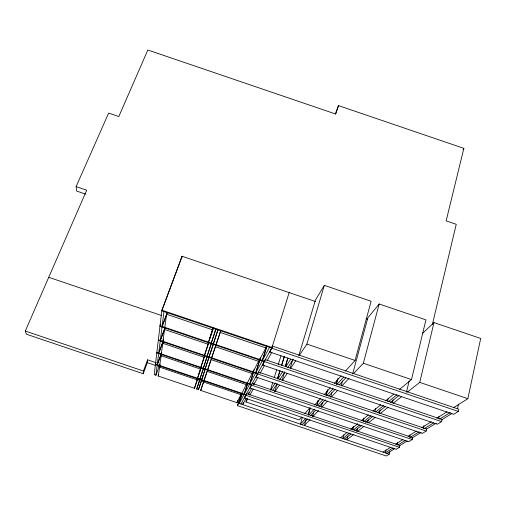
<?xml version="1.0" encoding="UTF-8"?>
<svg xmlns="http://www.w3.org/2000/svg" width="506" height="506" viewBox="0 0 506 506"><rect width="100%" height="100%" fill="white"/><g stroke="black" fill="none" stroke-linecap="round" stroke-linejoin="round"><path stroke-width="0.76" d="M432.339 324.586L456.248 224.297L446.159 220.863L463.857 148.347L338.463 105.596L335.769 114.059L147.828 49.999L118.815 116.544L108.638 113.085L76.121 186.6L86.703 190.199L25.3 331.044L26.426 334.213L143.223 373.744L143.419 371.024L147.569 359.836L155.778 362.619M143.223 373.744L147.328 362.669L147.569 359.836M315.346 301.481L182.027 256.232L161.895 310.184L154.197 374.668L155.899 375.243L159.384 365.686M155.899 375.243L157.189 365.104L161.231 354.042M158.65 353.574L157.239 364.662L161.73 352.454M160.25 340.93L158.707 353.093L163.008 341.373M163.969 311.563L162.091 326.408L167.284 312.385M197.795 378.608L194.462 388.298L158.169 376.015L159.934 365.585M161.484 354.219L159.611 365.465L160.149 363.997M161.186 353.934L163.191 341.752M164.823 327.338L166.607 314.258L212.311 329.748L208.529 342.145L213.387 328.078M181.667 258.534L182.027 256.232M453.465 407.747L467.848 398.69L480.7 338.457L433.971 322.588L422.504 333.429M457.506 408.747L458.499 404.161M270.615 349.956L269.957 352.056L453.642 414.313L458.373 411.429L458.847 409.24L272.702 346.148L240.938 404.028M441.624 421.631L442.092 419.544L265.302 359.639L262.785 365.085L437.361 424.23L441.624 421.631L264.663 361.67M438.569 418.437L439.088 416.122M426.191 431.03L426.653 429.037L258.477 372.068L256.162 377.103L422.333 433.389L426.191 431.03L257.864 374.016M423.231 428.626L423.946 425.546M412.2 439.562L412.649 437.652L252.292 383.346L250.154 388.02L408.684 441.7L412.2 439.562L251.697 385.211M409.468 437.184L410.012 434.907M407.482 392.042L419.752 382.378L433.971 322.588M399.449 447.329L399.885 445.495L246.656 393.617L244.67 397.975L396.236 449.284L399.449 447.329L246.08 395.407M399.557 389.361L411.479 379.576L425.938 319.862L379.171 303.979L367.849 317.825L352.638 374.01M396.925 444.976L397.482 442.68M241.666 393.149L237.409 405.616L386.268 456.001L389.215 454.211L389.778 451.915M406.445 392.245L409.234 380.765M386.008 449.828L385.256 452.876L393.023 448.05M392.321 402.77L393.073 399.721M387.558 401.15L388.134 398.854M379.203 413.718L380.17 409.917M374.87 411.416L375.648 408.355M367.476 422.959L368.267 419.91M363.106 420.347L363.694 418.089M363.15 421.504L363.94 418.481M356.787 431.39L357.578 428.367M352.454 429.55L353.258 426.514M352.657 429.986L353.656 426.185M347.812 436.045L346.806 439.859L353.915 434.256M343.852 434.736L342.84 438.519L349.595 433.06M353.466 373.668L363.34 363.251L379.171 303.979M345.585 370.923L355.06 360.443L371.126 301.247L324.327 285.359L315.447 300.039L298.787 355.756M341.272 385.471L342.518 380.936M330.614 397.261L331.873 392.726M336.288 383.561L337.546 379.019M336.294 384.611L337.976 378.539M321.133 407.267L322.411 402.719M326.111 394.623L327.388 390.082M326.079 395.717L327.78 389.645M316.8 405.806L318.293 400.556M312.487 416.394L313.771 411.89M317.085 403.946L318.147 400.202M306.105 419.436L304.365 425.495L310.039 419.506M308.249 414.585L310.191 407.792M308.356 414.99L310.305 408.184M302.354 417.393L300.4 424.154L305.7 418.399M299.432 355.199L306.883 344.112L324.327 285.359M290.178 368.159L292.892 359.159M282.215 380.038L284.714 371.79M194.462 388.298L197.561 378.324M200.85 367.552L197.517 378.292L201.065 367.97M204.462 355.705L200.844 367.362L204.69 356.205M208.428 342.676L204.5 355.37L208.839 342.777M285.314 366.293L287.825 358.027M285.416 366.54L287.927 358.261M277.383 378.95L279.913 370.677M281.526 365.414L284.283 356.388M277.674 378.494L279.982 370.961M281.595 365.686L284.359 356.648M274.752 391.562L277.054 384.041M270.419 390.101L272.715 382.65M274.322 377.432L276.611 369.987M278.218 364.769L280.969 355.826M272.12 346.566L271.652 348.065L161.812 310.836L181.907 256.985M289.166 292.594L271.969 347.495L161.895 310.184M269.957 352.056L272.702 346.148M201.723 380.019L198.434 389.639L196.733 389.063L199.75 379.513M203.178 368.659L199.883 379.095L203.197 369.431M206.941 356.749L203.323 368.204L207.118 357.141M211.091 343.625L207.099 356.249L211.192 344.327M215.676 329.096L211.261 343.074L215.86 329.684M260.192 358.001L259.717 359.494L265.827 347.888L266.535 345.655M266.662 346.711L262.165 360.936L255.802 372.745L259.85 359.981M266.947 346.167L262.45 360.417L269.502 347.337M262.785 365.085L263.417 363.074M264.682 360.127L264.208 361.626L159.972 326.307L160.788 324.093M250.154 388.02L250.736 386.179M253.917 369.627L253.202 371.866L259.198 359.88M301.702 417.07L299.135 419.942L245.992 401.947L247.175 398.222M248.357 394.497L249.066 392.258M259.825 359.722L255.549 373.213L249.768 383.927L253.55 372.043M253.715 384.446L254.189 382.96M256.162 377.103L256.77 375.186M241.906 393.32L246.947 383.162M244.297 393.763L247.643 383.301M247.617 383.643L244.271 394.123L249.54 384.358L253.373 372.302M247.295 383.093L252.779 372.074M244.67 397.975L245.233 396.204M243.348 402.371L242.64 404.604L246.049 398.5M335.301 113.989L338.463 105.596M211.717 357.761L200.699 390.411L236.972 402.687L237.7 400.436M236.972 402.687L241.634 393.244M237.409 405.616L238.674 403.263L241.855 393.333M242.342 393.776L239.237 403.453L244.063 394.509M198.434 389.639L201.527 380.114M205.038 369.285L201.66 379.696L205.221 369.285M208.889 357.407L205.183 368.83L209.13 357.318M213.311 343.764L217.833 329.823M204.026 380.499L207.106 371.322L246.473 384.649M207.662 369.671L211.04 359.602L252.298 373.58M220.667 330.93L216.043 344.694L220.844 330.608M213.387 344.238L209.048 356.907L218.219 329.463M202.229 378.539L202.988 376.319M215.942 345.181L211.647 357.786L215.366 346.699L258.724 361.385M200.699 390.411L204.007 380.714M196.733 389.063L200.028 379.449M212.311 329.748L213.077 327.534M209.718 338.944L213.317 328.502M199.098 373.858L201.154 367.894M158.169 376.015L158.707 374.535M156.221 362.29L155.412 364.503L245.834 395.11M160.794 339.456L165.146 327.641M163.729 339.071L162.919 341.278L164.532 329.469L207.915 344.169M159.181 352.113L163.21 341.145M167.195 312.999L162.015 326.996L160.313 340.399L164.95 327.825M248.32 394.427L251.729 388.323M253.867 384.497L258.085 376.945M260.002 373.517L264.6 365.275M267.288 360.468L271.886 352.227M245.992 401.947L247.523 399.253M249.819 395.205L253.259 389.139M270.615 390.196L275.239 383.048M278.041 378.728L282.569 371.727M285.776 366.774L290.703 359.165M272.898 390.177L277.161 383.7M279.578 380.025L284.587 372.41M287.832 367.47L293.24 359.247M274.96 391.663L279.337 385.136M282.601 380.278L287.244 373.365M290.608 368.349L295.883 360.487M463.047 149.466L463.857 148.347M304.783 413.623L309.912 407.88M314.631 405.148L320.836 398.285M324.276 394.484L330.304 387.817M334.409 383.282L341.24 375.724M308.641 415.192L314.213 409.139M317.635 405.42L322.86 399.74M326.895 395.357L333.081 388.633M337.116 384.244L343.827 376.951M302.101 424.73L307.446 418.993M310.425 415.799L315.535 410.309M318.976 406.622L325.307 399.822M328.849 396.021L335.092 389.316M339.172 384.94L345.946 377.666M312.797 416.596L318.552 410.518M321.993 406.894L327.344 401.239M331.443 396.913L337.692 390.322M341.885 385.895L349.108 378.273M340.582 437.753L346.914 432.554M350.677 429.467L357.723 423.686M361.088 420.922L368.33 414.983M373.067 411.093L380.752 404.787M385.629 400.79L393.877 394.022M353.637 429.79L359.557 425.008M364.181 421.264L370.93 415.812M375.692 411.96L383.599 405.565M388.399 401.688L396.97 394.756M344.542 439.094L350.924 433.99M354.82 430.872L361.98 425.148M365.395 422.415L373.004 416.33M377.647 412.624L385.616 406.248M390.449 402.384L399.089 395.477M357.799 431.194L363.839 426.438M368.45 422.801L375.465 417.273M380.227 413.522L388.134 407.292M393.149 403.339L401.637 396.653M382.998 452.111L390.721 447.247M395.698 444.11L402.947 439.55M408.102 436.305L416.451 431.049M421.738 427.722L431.289 421.707M436.786 418.247L447.038 411.789M398.077 444.913L405.426 440.346M409.949 437.538L419.183 431.801M424.376 428.576L433.623 422.833M439.562 419.145L450.296 412.479M386.951 453.446L394.775 448.639M399.183 445.925L407.254 440.966M411.808 438.164L421.1 432.453M426.324 429.24L436.298 423.105M441.561 419.872L451.928 413.497M366.211 318.748L367.71 319.254M306.883 344.112L355.06 360.443M363.34 363.251L411.479 379.576M419.752 382.378L467.848 398.69M272.038 348.273L458.373 411.429M220.161 332.41L265.827 347.888M48.734 277.294L161.616 315.554M160.041 325.719L264.493 361.107M158.365 339.741L257.744 373.403M158.302 340.272L257.491 373.871M162.654 343.213L203.943 357.198M156.847 352.461L251.627 384.56M156.79 352.948L251.393 384.984M160.946 355.693L200.338 369.026M155.462 364.061L246.042 394.724M147.328 362.669L155.506 365.44M158.479 366.445L159.966 366.945M197.144 379.532L199.377 380.291M200.863 380.79L203.836 381.802M159.39 367.065L197.049 379.816M203.52 382.005L241.153 394.75M25.3 331.044L143.419 371.024M238.674 403.263L389.215 454.211M85.615 194.114L76.64 191.066L76.121 186.6"/></g></svg>
